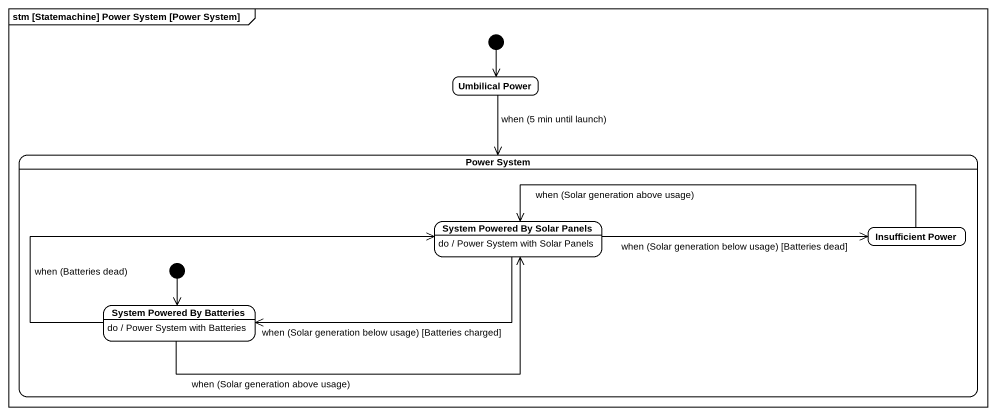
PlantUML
@startuml
mainframe stm [Statemachine] Power System [Power System]
hide empty description
state "Umbilical Power" as Umbilical_Power
state "Power System" as Power_System {
  state "System Powered By Solar Panels" as System_Powered_By_Solar
  System_Powered_By_Solar : do / Power System with Solar Panels
  state "Insufficient Power" as Insufficient_Power
  state "System Powered By Batteries" as System_Powered_By_Batteries
  System_Powered_By_Batteries : do / Power System with Batteries
  [*] --> System_Powered_By_Batteries
}
[*] --> Umbilical_Power
Umbilical_Power --> Power_System : when (5 min until launch)
System_Powered_By_Solar -right-> Insufficient_Power : when (Solar generation below usage) [Batteries dead]
System_Powered_By_Solar -left-> System_Powered_By_Batteries : when (Solar generation below usage) [Batteries charged]
Insufficient_Power -left-> System_Powered_By_Solar : when (Solar generation above usage)
System_Powered_By_Batteries -right-> System_Powered_By_Solar : when (Batteries dead)
System_Powered_By_Batteries -right-> System_Powered_By_Solar : when (Solar generation above usage)
@enduml
